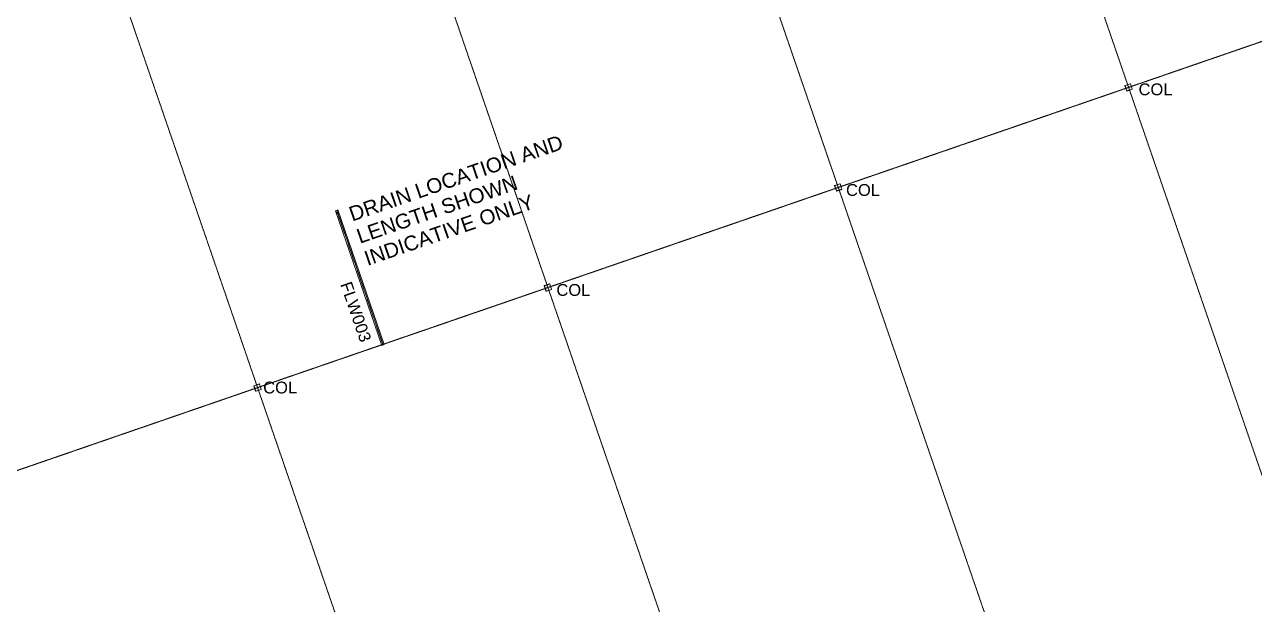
# Model space of a CAD drawing. Header units: millimetres. Extents: x -2612262 to -2065320, y 3717813 to 4283368.
# Drawn here: x -2441685 to -2400033, y 3975594 to 3995209 of the extents above; entities that cross this region are included whole.
import ezdxf

# ---------------------------------------------------------------- set-up
doc = ezdxf.new("R2010")
doc.units = ezdxf.units.MM
for name, pattern in [('Aligning Line', [3.2004, 1.6002, -1.6002]), ('Grid Line', [21, 12, -3, 3, -3]), ('Hidden', [6, 4, -2]), ('Overhead', [4, 2.5, -1.5])]:
    doc.linetypes.add(name, pattern=pattern)
for name, color, linetype, lineweight in [('A-ANNO-KEYN', 231, 'Continuous', 5), ('A-FLOR', 192, 'Continuous', 5), ('A-FLOR-OVHD', 1, 'Overhead', 13), ('A-GENM', 13, 'Continuous', 5), ('A-GENM-HDLN', 13, 'Hidden', 5), ('G-ANNO-REFR', 1, 'Aligning Line', 5), ('G-ANNO-TEXT', 231, 'Continuous', 5), ('P-SANR-FIXT', 6, 'Continuous', 5), ('S-BEAM', 12, 'Continuous', 5), ('S-COLS', 52, 'Continuous', 5), ('S-COLS-IDEN', 171, 'Continuous', 5), ('S-GRID', 1, 'Continuous', 5)]:
    doc.layers.add(name, color=color, linetype=linetype, lineweight=lineweight)
doc.styles.add('Arial', font='arial.ttf', dxfattribs={"height": 500})
doc.styles.add('Arial_3', font='arial.ttf', dxfattribs={"height": 400})
picture_1 = doc.add_image_def('image1.jpg', size_in_pixel=(6528, 5638))

# ---------------------------------------------------------------- blocks, each defined once
blk = doc.blocks.new('SHS-Square Hollow Section-Column - 200x200xSHS-V3-GA - Part A')
at = {"layer": 'S-COLS', "lineweight": 15}
for p, q in [((-100, 90), (-100, -90)), ((-95, -90), (-95, 90)), ((90, 100), (-90, 100)), ((-90, 95), (90, 95)), ((95, 90), (95, -90)), ((100, -90), (100, 90)), ((90, -95), (-90, -95)), ((-90, -100), (90, -100))]:
    blk.add_line(p, q, dxfattribs=at)
for centre, radius, start, end in [((-90, 90), 10, 90, 180), ((-90, 90), 5, 90, 180), ((90, 90), 10, 360, 90), ((90, 90), 5, 0, 90), ((-90, -90), 10, 180, 270), ((-90, -90), 5, 180, 270), ((90, -90), 5, 270, 0), ((90, -90), 10, 270, 360)]:
    blk.add_arc(centre, radius, start, end, dxfattribs=at)
blk = doc.blocks.new('SHS-Square Hollow Section-Column - 200x200xSHS-V4-GA - Part A')
at = {"layer": 'S-COLS', "lineweight": 15}
for p, q in [((-100, 90), (-100, -90)), ((-95, -90), (-95, 90)), ((90, 100), (-90, 100)), ((-90, 95), (90, 95)), ((95, 90), (95, -90)), ((100, -90), (100, 90)), ((90, -95), (-90, -95)), ((-90, -100), (90, -100))]:
    blk.add_line(p, q, dxfattribs=at)
for centre, radius, start, end in [((-90, 90), 10, 90, 180), ((-90, 90), 5, 90, 180), ((90, 90), 10, 360, 90), ((90, 90), 5, 0, 90), ((-90, -90), 10, 180, 270), ((-90, -90), 5, 180, 270), ((90, -90), 5, 270, 0), ((90, -90), 10, 270, 360)]:
    blk.add_arc(centre, radius, start, end, dxfattribs=at)
blk = doc.blocks.new('Structural Framing 30 - Structural Framing 1-951963-GA - Part A')
at = {"layer": 'S-BEAM', "lineweight": 13}
for p, q in [((-2449991, 3998344), (-2450189, 3998276)), ((-2450189, 3998276), (-2450185, 3998263)), ((-2450185, 3998263), (-2450104, 3998291)), ((-2450086, 3998282), (-2449932, 3997835)), ((-2449923, 3997838), (-2450077, 3998285)), ((-2450068, 3998303), (-2449987, 3998331)), ((-2449987, 3998331), (-2449991, 3998344)), ((-2449940, 3997817), (-2450021, 3997789)), ((-2450021, 3997789), (-2450017, 3997776)), ((-2450017, 3997776), (-2449820, 3997844)), ((-2449824, 3997857), (-2449905, 3997829)), ((-2449820, 3997844), (-2449824, 3997857)), ((-2437238, 3961306), (-2437436, 3961238)), ((-2437436, 3961238), (-2437431, 3961225)), ((-2437431, 3961225), (-2437350, 3961253)), ((-2437333, 3961245), (-2437178, 3960797)), ((-2437169, 3960800), (-2437323, 3961248)), ((-2437315, 3961266), (-2437234, 3961293)), ((-2437234, 3961293), (-2437238, 3961306)), ((-2437187, 3960779), (-2437268, 3960751)), ((-2437268, 3960751), (-2437264, 3960739)), ((-2437264, 3960739), (-2437066, 3960807)), ((-2437070, 3960819), (-2437151, 3960791)), ((-2437066, 3960807), (-2437070, 3960819))]:
    blk.add_line(p, q, dxfattribs=at)
for centre, start, end in [((-2450099, 3998278), 19.0004, 109.0004), ((-2450064, 3998290), 109.0004, 199.0004), ((-2449945, 3997830), 289.0004, 19.0004), ((-2449909, 3997842), 199.0004, 289.0004), ((-2437346, 3961240), 19.0004, 109.0004), ((-2437310, 3961252), 109.0004, 199.0004), ((-2437192, 3960792), 289.0004, 19.0004), ((-2437156, 3960804), 199.0004, 289.0004)]:
    blk.add_arc(centre, 14, start, end, dxfattribs=at)
blk = doc.blocks.new('SHS-Square Hollow Section-Column - 200x200xSHS-V8-GA - Part A')
at = {"layer": 'S-COLS'}
h = blk.add_hatch(dxfattribs=at)
h.set_pattern_fill('FP_7', color=256, style=0, pattern_type=2)
h.set_pattern_definition([(26, (983651.06, -4558304.6), (-311.76956, 639.22233), []), (26, (983899.15, -4557584.1), (-311.76956, 639.22233), [])])
h.paths.add_polyline_path([(-90, -100), (90, -100), (90, -95), (-90, -95)])
h.paths.add_polyline_path([(-100, -90), (-95, -90), (-95, 90), (-100, 90), (-100, 71)])
h.paths.add_polyline_path([(-90, -100), (-96, -92), (-100, -90), (-95, -98), (-92, -99)])
h.paths.add_polyline_path([(100, -90), (100, 90), (95, 90), (95, -90)])
h.paths.add_polyline_path([(90, -100), (97, -97), (98, -91), (94, -94)])
h.paths.add_polyline_path([(-90, 100), (-90, 95), (90, 95), (90, 100), (-23, 100)])
h.paths.add_polyline_path([(-100, 90), (-94, 94), (-92, 99), (-97, 97), (-99, 92)])
h.paths.add_polyline_path([(100, 90), (95, 98), (91, 98), (96, 92)])
at = {"layer": 'S-COLS', "lineweight": 15}
for p, q in [((-100, 90), (-100, -90)), ((-95, -90), (-95, 90)), ((90, 100), (-90, 100)), ((-90, 95), (90, 95)), ((95, 90), (95, -90)), ((100, -90), (100, 90)), ((90, -95), (-90, -95)), ((-90, -100), (90, -100))]:
    blk.add_line(p, q, dxfattribs=at)
for centre, radius, start, end in [((-90, 90), 10, 90, 180), ((-90, 90), 5, 90, 180), ((90, 90), 10, 360, 90), ((90, 90), 5, 0, 90), ((-90, -90), 10, 180, 270), ((-90, -90), 5, 180, 270), ((90, -90), 5, 270, 0), ((90, -90), 10, 270, 360)]:
    blk.add_arc(centre, radius, start, end, dxfattribs=at)
blk = doc.blocks.new('SHS-Square Hollow Section-Column - 200x200xSHS-V9-GA - Part A')
at = {"layer": 'S-COLS'}
h = blk.add_hatch(dxfattribs=at)
h.set_pattern_fill('FP_8', color=256, style=0, pattern_type=2)
h.set_pattern_definition([(26, (1004451.06, -4558304.6), (-311.76956, 639.22233), []), (26, (1004699.15, -4557584.1), (-311.76956, 639.22233), [])])
h.paths.add_polyline_path([(-90, -100), (90, -100), (90, -95), (-90, -95)])
h.paths.add_polyline_path([(-100, -90), (-95, -90), (-95, 90), (-100, 90), (-100, 71)])
h.paths.add_polyline_path([(-90, -100), (-96, -92), (-100, -90), (-95, -98), (-92, -99)])
h.paths.add_polyline_path([(100, -90), (100, 90), (95, 90), (95, -90)])
h.paths.add_polyline_path([(90, -100), (97, -97), (98, -91), (94, -94)])
h.paths.add_polyline_path([(-90, 100), (-90, 95), (90, 95), (90, 100), (-23, 100)])
h.paths.add_polyline_path([(-100, 90), (-94, 94), (-92, 99), (-97, 97), (-99, 92)])
h.paths.add_polyline_path([(100, 90), (95, 98), (91, 98), (96, 92)])
at = {"layer": 'S-COLS', "lineweight": 15}
for p, q in [((-100, 90), (-100, -90)), ((-95, -90), (-95, 90)), ((90, 100), (-90, 100)), ((-90, 95), (90, 95)), ((95, 90), (95, -90)), ((100, -90), (100, 90)), ((90, -95), (-90, -95)), ((-90, -100), (90, -100))]:
    blk.add_line(p, q, dxfattribs=at)
for centre, radius, start, end in [((-90, 90), 10, 90, 180), ((-90, 90), 5, 90, 180), ((90, 90), 10, 360, 90), ((90, 90), 5, 0, 90), ((-90, -90), 10, 180, 270), ((-90, -90), 5, 180, 270), ((90, -90), 5, 270, 0), ((90, -90), 10, 270, 360)]:
    blk.add_arc(centre, radius, start, end, dxfattribs=at)
blk = doc.blocks.new('Structural Framing 2 - Structural Framing 1-1620312-GA - Part A')
at = {"layer": 'S-BEAM', "lineweight": 13}
for p, q in [((-2430325, 4005116), (-2430522, 4005048)), ((-2430522, 4005048), (-2430518, 4005035)), ((-2430518, 4005035), (-2430437, 4005063)), ((-2430419, 4005054), (-2430265, 4004607)), ((-2430256, 4004610), (-2430410, 4005057)), ((-2430401, 4005075), (-2430320, 4005103)), ((-2430320, 4005103), (-2430325, 4005116)), ((-2430274, 4004589), (-2430355, 4004561)), ((-2430355, 4004561), (-2430350, 4004548)), ((-2430350, 4004548), (-2430153, 4004616)), ((-2430157, 4004629), (-2430238, 4004601)), ((-2430153, 4004616), (-2430157, 4004629)), ((-2417571, 3968078), (-2417769, 3968010)), ((-2417769, 3968010), (-2417765, 3967997)), ((-2417765, 3967997), (-2417684, 3968025)), ((-2417666, 3968017), (-2417512, 3967569)), ((-2417503, 3967572), (-2417657, 3968020)), ((-2417648, 3968037), (-2417567, 3968065)), ((-2417567, 3968065), (-2417571, 3968078)), ((-2417520, 3967551), (-2417601, 3967523)), ((-2417601, 3967523), (-2417597, 3967511)), ((-2417597, 3967511), (-2417399, 3967579)), ((-2417404, 3967591), (-2417485, 3967563)), ((-2417399, 3967579), (-2417404, 3967591))]:
    blk.add_line(p, q, dxfattribs=at)
for centre, start, end in [((-2430432, 4005050), 19.0004, 109.0004), ((-2430397, 4005062), 109.0004, 199.0004), ((-2430278, 4004602), 289.0004, 19.0004), ((-2430243, 4004614), 199.0004, 289.0004), ((-2417679, 3968012), 19.0004, 109.0004), ((-2417644, 3968024), 109.0004, 199.0004), ((-2417525, 3967564), 289.0004, 19.0004), ((-2417489, 3967576), 199.0004, 289.0004)]:
    blk.add_arc(centre, 14, start, end, dxfattribs=at)
blk = doc.blocks.new('Structural Framing 46 - Structural Framing 1-1621990-GA - Part A')
at = {"layer": 'S-BEAM', "lineweight": 13}
for p, q in [((-2410673, 4011883), (-2410841, 4011825)), ((-2410841, 4011825), (-2410837, 4011813)), ((-2410837, 4011813), (-2410767, 4011837)), ((-2410753, 4011830), (-2410636, 4011491)), ((-2410629, 4011494), (-2410745, 4011832)), ((-2410738, 4011847), (-2410669, 4011871)), ((-2410709, 4011441), (-2410541, 4011499)), ((-2410669, 4011871), (-2410673, 4011883)), ((-2410545, 4011511), (-2410614, 4011487)), ((-2410541, 4011499), (-2410545, 4011511)), ((-2410643, 4011477), (-2410713, 4011453)), ((-2410713, 4011453), (-2410709, 4011441)), ((-2397890, 3974777), (-2398069, 3974715)), ((-2398069, 3974715), (-2398065, 3974703)), ((-2398065, 3974703), (-2397990, 3974729)), ((-2397976, 3974722), (-2397843, 3974338)), ((-2397835, 3974341), (-2397967, 3974725)), ((-2397960, 3974739), (-2397885, 3974765)), ((-2397885, 3974765), (-2397890, 3974777)), ((-2397850, 3974324), (-2397926, 3974298)), ((-2397926, 3974298), (-2397921, 3974286)), ((-2397921, 3974286), (-2397742, 3974348)), ((-2397746, 3974360), (-2397821, 3974334)), ((-2397742, 3974348), (-2397746, 3974360))]:
    blk.add_line(p, q, dxfattribs=at)
for centre, start, end in [((-2410763, 4011826), 19.0004, 109.0004), ((-2410735, 4011836), 109.0004, 199.0004), ((-2410647, 4011488), 289.0004, 19.0004), ((-2410618, 4011498), 199.0004, 289.0004), ((-2397986, 3974718), 19.0004, 109.0004), ((-2397957, 3974728), 109.0004, 199.0004), ((-2397854, 3974334), 289.0004, 19.0004), ((-2397825, 3974345), 199.0004, 289.0004)]:
    blk.add_arc(centre, 11.4, start, end, dxfattribs=at)
blk = doc.blocks.new('Structural Framing 3 - Structural Framing 1-1636859-GA - Part A')
at = {"layer": 'S-BEAM', "lineweight": 13}
for p, q in [((-2420491, 4008502), (-2420689, 4008434)), ((-2420689, 4008434), (-2420685, 4008421)), ((-2420685, 4008421), (-2420604, 4008449)), ((-2420586, 4008440), (-2420432, 4007992)), ((-2420423, 4007996), (-2420577, 4008443)), ((-2420568, 4008461), (-2420487, 4008489)), ((-2420487, 4008489), (-2420491, 4008502)), ((-2420440, 4007975), (-2420521, 4007947)), ((-2420521, 4007947), (-2420517, 4007934)), ((-2420517, 4007934), (-2420319, 4008002)), ((-2420324, 4008015), (-2420405, 4007987)), ((-2420319, 4008002), (-2420324, 4008015)), ((-2407738, 3971464), (-2407936, 3971396)), ((-2407936, 3971396), (-2407931, 3971383)), ((-2407931, 3971383), (-2407850, 3971411)), ((-2407832, 3971403), (-2407678, 3970955)), ((-2407669, 3970958), (-2407823, 3971406)), ((-2407815, 3971423), (-2407734, 3971451)), ((-2407734, 3971451), (-2407738, 3971464)), ((-2407687, 3970937), (-2407768, 3970909)), ((-2407768, 3970909), (-2407764, 3970897)), ((-2407764, 3970897), (-2407566, 3970965)), ((-2407570, 3970977), (-2407651, 3970949)), ((-2407566, 3970965), (-2407570, 3970977))]:
    blk.add_line(p, q, dxfattribs=at)
for centre, start, end in [((-2420599, 4008436), 19.0004, 109.0004), ((-2420564, 4008448), 109.0004, 199.0004), ((-2420445, 4007988), 289.0004, 19.0004), ((-2420409, 4008000), 199.0004, 289.0004), ((-2407846, 3971398), 19.0004, 109.0004), ((-2407810, 3971410), 109.0004, 199.0004), ((-2407691, 3970950), 289.0004, 19.0004), ((-2407656, 3970962), 199.0004, 289.0004)]:
    blk.add_arc(centre, 14, start, end, dxfattribs=at)
blk = doc.blocks.new('Structural Framing 36 - Structural Framing 1-1636954-GA - Part A')
at = {"layer": 'S-BEAM', "lineweight": 13}
for p, q in [((-2440158, 4001730), (-2440356, 4001662)), ((-2440356, 4001662), (-2440351, 4001649)), ((-2440351, 4001649), (-2440270, 4001677)), ((-2440253, 4001668), (-2440098, 4001221)), ((-2440089, 4001224), (-2440244, 4001671)), ((-2440235, 4001689), (-2440154, 4001717)), ((-2440154, 4001717), (-2440158, 4001730)), ((-2440107, 4001203), (-2440188, 4001175)), ((-2440188, 4001175), (-2440184, 4001162)), ((-2440184, 4001162), (-2439986, 4001230)), ((-2439991, 4001243), (-2440072, 4001215)), ((-2439986, 4001230), (-2439991, 4001243)), ((-2427405, 3964692), (-2427602, 3964624)), ((-2427602, 3964624), (-2427598, 3964611)), ((-2427598, 3964611), (-2427517, 3964639)), ((-2427499, 3964631), (-2427345, 3964183)), ((-2427336, 3964186), (-2427490, 3964634)), ((-2427481, 3964651), (-2427400, 3964679)), ((-2427400, 3964679), (-2427405, 3964692)), ((-2427354, 3964165), (-2427435, 3964137)), ((-2427435, 3964137), (-2427430, 3964125)), ((-2427430, 3964125), (-2427233, 3964193)), ((-2427237, 3964205), (-2427318, 3964177)), ((-2427233, 3964193), (-2427237, 3964205))]:
    blk.add_line(p, q, dxfattribs=at)
for centre, start, end in [((-2440266, 4001664), 19.0004, 109.0004), ((-2440230, 4001676), 109.0004, 199.0004), ((-2440112, 4001216), 289.0004, 19.0004), ((-2440076, 4001228), 199.0004, 289.0004), ((-2427512, 3964626), 19.0004, 109.0004), ((-2427477, 3964638), 109.0004, 199.0004), ((-2427358, 3964178), 289.0004, 19.0004), ((-2427323, 3964190), 199.0004, 289.0004)]:
    blk.add_arc(centre, 14, start, end, dxfattribs=at)
blk = doc.blocks.new('Structural Framing 5 - Structural Framing 1-1638361-GA - Part A')
at = {"layer": 'S-BEAM', "lineweight": 13}
for p, q in [((-2401222, 4015137), (-2401390, 4015079)), ((-2401390, 4015079), (-2401386, 4015067)), ((-2401386, 4015067), (-2401316, 4015091)), ((-2401302, 4015084), (-2401186, 4014746)), ((-2401178, 4014748), (-2401295, 4015086)), ((-2401288, 4015101), (-2401218, 4015125)), ((-2401218, 4015125), (-2401222, 4015137)), ((-2401193, 4014731), (-2401262, 4014707)), ((-2401262, 4014707), (-2401258, 4014695)), ((-2401258, 4014695), (-2401090, 4014753)), ((-2401094, 4014765), (-2401164, 4014741)), ((-2401090, 4014753), (-2401094, 4014765)), ((-2388439, 3978031), (-2388618, 3977969)), ((-2388618, 3977969), (-2388614, 3977957)), ((-2388614, 3977957), (-2388539, 3977983)), ((-2388525, 3977976), (-2388393, 3977592)), ((-2388385, 3977595), (-2388517, 3977979)), ((-2388510, 3977993), (-2388435, 3978019)), ((-2388435, 3978019), (-2388439, 3978031)), ((-2388400, 3977578), (-2388475, 3977552)), ((-2388475, 3977552), (-2388471, 3977540)), ((-2388471, 3977540), (-2388291, 3977602)), ((-2388295, 3977614), (-2388370, 3977588)), ((-2388291, 3977602), (-2388295, 3977614))]:
    blk.add_line(p, q, dxfattribs=at)
for centre, start, end in [((-2401313, 4015080), 19.0004, 109.0004), ((-2401284, 4015090), 109.0004, 199.0004), ((-2401196, 4014742), 289.0004, 19.0004), ((-2401167, 4014752), 199.0004, 289.0004), ((-2388536, 3977972), 19.0004, 109.0004), ((-2388506, 3977983), 109.0004, 199.0004), ((-2388404, 3977589), 289.0004, 19.0004), ((-2388374, 3977599), 199.0004, 289.0004)]:
    blk.add_arc(centre, 11.4, start, end, dxfattribs=at)
blk = doc.blocks.new('aba - Plumbing Fixtures - Strip Drain - Stormtech - Custom Ass - FLW003 _Doors_-1837841-GA - Part A')
at = {"layer": 'A-GENM'}
blk.add_circle((0, -95), 30, dxfattribs=at)
at = {"layer": 'A-GENM-HDLN'}
blk.add_line((0, 10), (0, -4830), dxfattribs=at)
at = {"layer": 'P-SANR-FIXT'}
for p, q in [((-41, 0), (-38, 0)), ((-41, 0), (-41, -4820)), ((-38, -4820), (-38, 0)), ((0, 0), (0, -4820)), ((38, 0), (41, 0)), ((38, 0), (38, -4820)), ((41, 0), (41, -4820)), ((-38, -4820), (-41, -4820)), ((41, -4820), (38, -4820))]:
    blk.add_line(p, q, dxfattribs=at)
blk = doc.blocks.new('aba - Plumbing Fixtures - Strip Drain - Stormtech - Custom Ass - FLW003 _Doors_-V231-GA - Part A')
at = {"layer": 'A-GENM'}
blk.add_circle((0, -95), 30, dxfattribs=at)
at = {"layer": 'A-GENM-HDLN'}
blk.add_line((0, 10), (0, -4830), dxfattribs=at)
at = {"layer": 'P-SANR-FIXT'}
for p, q in [((-41, 0), (-38, 0)), ((-41, 0), (-41, -4820)), ((-38, -4820), (-38, 0)), ((0, 0), (0, -4820)), ((38, 0), (41, 0)), ((38, 0), (38, -4820)), ((41, 0), (41, -4820)), ((-38, -4820), (-41, -4820)), ((41, -4820), (38, -4820))]:
    blk.add_line(p, q, dxfattribs=at)

msp = doc.modelspace()

# ---------------------------------------------------------------- linework, layer by layer
at = {"layer": 'A-FLOR'}
for p, q in [((-2431153.5, 3988913), (-2431075.2, 3988940)), ((-2429584.2, 3984355.6), (-2431153.5, 3988913)), ((-2431075.2, 3988940), (-2429506, 3984382.6)), ((-2429506, 3984382.6), (-2429584.2, 3984355.6))]:
    msp.add_line(p, q, dxfattribs=at)
at = {"layer": 'A-FLOR-OVHD'}
msp.add_line((-2452858.9, 3976362.5), (-2347563.2, 4012619.5), dxfattribs=at)
msp.add_line((-2452858.9, 3976362.5), (-2347563.2, 4012619.5), dxfattribs=at)
at = {"layer": 'S-GRID', "linetype": 'Grid Line'}
for p, q in [((-2395148.9, 3966525.9), (-2416721.1, 4029174.7)), ((-2404982.3, 3963140), (-2426554.5, 4025788.8)), ((-2414815.7, 3959754.1), (-2436387.9, 4022402.8)), ((-2424649, 3956368.1), (-2446221.2, 4019016.8)), ((-2473696.2, 3969187.5), (-2337666.9, 4016027.2))]:
    msp.add_line(p, q, dxfattribs=at)

# ---------------------------------------------------------------- block references
at = {"layer": 'P-SANR-FIXT', "rotation": 19.00040712021655}
for name in ['aba - Plumbing Fixtures - Strip Drain - Stormtech - Custom Ass - FLW003 _Doors_-1837841-GA - Part A', 'aba - Plumbing Fixtures - Strip Drain - Stormtech - Custom Ass - FLW003 _Doors_-V231-GA - Part A']:
    msp.add_blockref(name, (-2431114.4, 3988926.5), dxfattribs=at)
at = {"layer": 'S-BEAM'}
for name in ['Structural Framing 5 - Structural Framing 1-1638361-GA - Part A', 'Structural Framing 46 - Structural Framing 1-1621990-GA - Part A', 'Structural Framing 3 - Structural Framing 1-1636859-GA - Part A', 'Structural Framing 2 - Structural Framing 1-1620312-GA - Part A', 'Structural Framing 36 - Structural Framing 1-1636954-GA - Part A', 'Structural Framing 30 - Structural Framing 1-951963-GA - Part A']:
    msp.add_blockref(name, (0, 0), dxfattribs=at)
at = {"layer": 'S-COLS', "rotation": 19.00040712009558}
for name, p in [('SHS-Square Hollow Section-Column - 200x200xSHS-V3-GA - Part A', (-2404294.2, 3993085.1)), ('SHS-Square Hollow Section-Column - 200x200xSHS-V8-GA - Part A', (-2414127.5, 3989699.1)), ('SHS-Square Hollow Section-Column - 200x200xSHS-V4-GA - Part A', (-2423960.9, 3986313.1)), ('SHS-Square Hollow Section-Column - 200x200xSHS-V9-GA - Part A', (-2433794.3, 3982927.1))]:
    msp.add_blockref(name, p, dxfattribs=at)

# ---------------------------------------------------------------- texts
at = {"layer": 'A-ANNO-KEYN', "insert": (-2430619.1, 3986554.6), "char_height": 400, "width": 2629.535, "attachment_point": 1, "rotation": 289.00041, "style": 'Arial_3'}
msp.add_mtext('FLW003', dxfattribs=at)
at = {"layer": 'G-ANNO-TEXT', "color": 7, "char_height": 500, "attachment_point": 1, "rotation": 19.00041, "style": 'Arial'}
for s, insert, width in [('DRAIN LOCATION AND ', (-2430753.8, 3989016.6), 9459.913), ('LENGTH SHOWN ', (-2430495.4, 3988266.1), 7183.12), ('INDICATIVE ONLY', (-2430236.9, 3987515.6), 7295.356)]:
    msp.add_mtext(s, dxfattribs=dict(at, insert=insert, width=width))
at = {"layer": 'S-COLS-IDEN', "char_height": 400, "width": 1410.97, "attachment_point": 1, "style": 'Arial_3'}
for insert in [(-2403957.5, 3993218.4), (-2413864.5, 3989814), (-2423673.9, 3986431.5), (-2433604, 3983130.2)]:
    msp.add_mtext('COL', dxfattribs=dict(at, insert=insert))

# ---------------------------------------------------------------- pictures from other files: only their frames are drawn
at = {"layer": 'G-ANNO-REFR'}
image = msp.add_image(picture_1, insert=(-2382054.9, 4283368.1), size_in_units=(433000, 373966.6), rotation=-122.11743, dxfattribs=at)
image.dxf.flags = 15

doc.saveas('drawing.dxf')
